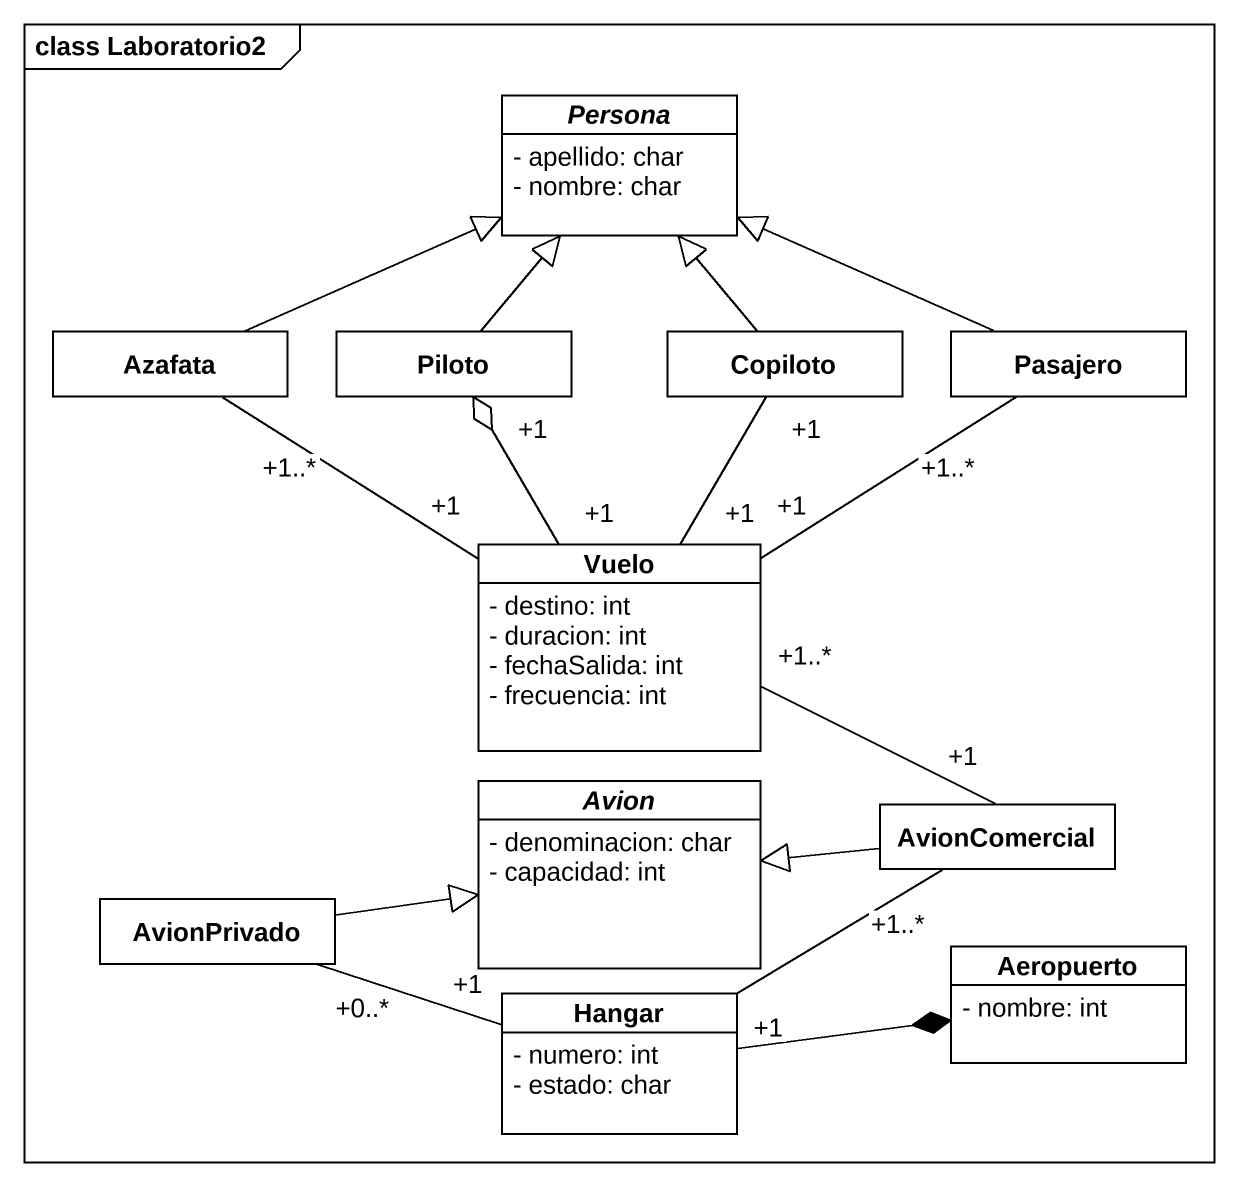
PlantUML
@startuml
mainframe class Laboratorio2
hide circle
hide empty members
skinparam classAttributeIconSize 0
abstract class Persona {
  - apellido: char
  - nombre: char
}
class Azafata
class Piloto
class Copiloto
class Pasajero
class Vuelo {
  - destino: int
  - duracion: int
  - fechaSalida: int
  - frecuencia: int
}
abstract class Avion {
  - denominacion: char
  - capacidad: int
}
class AvionComercial
class AvionPrivado
class Aeropuerto {
  - nombre: int
}
class Hangar {
  - numero: int
  - estado: char
}
Azafata -right-|> Persona
Azafata "+1..*" -- "+1" Vuelo
Piloto -up-|> Persona
Copiloto -up-|> Persona
Copiloto "+1" -- "+1" Vuelo
Pasajero -left-|> Persona
Pasajero "+1..*" -- "+1" Vuelo
Vuelo "+1" -up-o "+1" Piloto
AvionComercial "+1" -left- "+1..*" Vuelo
AvionComercial -left-|> Avion
AvionPrivado -right-|> Avion
Hangar "+1" -up- "+1..*" AvionComercial
Hangar "+1" -left- "+0..*" AvionPrivado
Hangar -right-* Aeropuerto
@enduml
